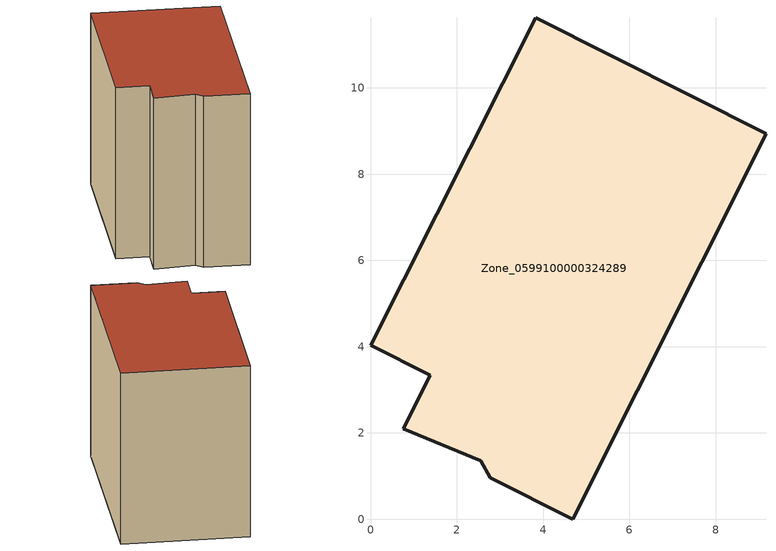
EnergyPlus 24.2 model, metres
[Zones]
Zone_0599100000324289
 floor ground (C_G): 2.55,1.35 0.76,2.09 1.39,3.33 0,4.04 3.83,11.62 9.17,8.93 4.69,0 2.77,0.96 z0
 wall outside (C_F): 0,4.04 1.39,3.33 0.76,2.09 2.55,1.35 2.77,0.96 4.69,0 9.17,8.93 3.83,11.62 0,4.04 z0:8.57
 roof outside (C_R): 0.76,2.09 2.55,1.35 2.77,0.96 4.69,0 9.17,8.93 3.83,11.62 0,4.04 1.39,3.33 z8.57
[BUILDING]
Pand.0599100000324289: North Axis=0; Terrain=City; Loads Convergence Tolerance Value=0.04; Temperature Convergence Tolerance Value=0.4; Solar Distribution=FullExterior; Maximum Number of Warmup Days=25; Minimum Number of Warmup Days=1
[Site:Location]
Rotterdam.The.Hague.AP_ZH_NLD Design_Conditions: Latitude=51.96; Longitude=4.45; Time Zone=1; Elevation=-4.5
[SITE:GROUNDTEMPERATURE:BUILDINGSURFACE]
18, 18, 18, 18, 18, 18, 18, 18, 18, 18, 18, 18
[MATERIAL] Thermal Absorptance=0.9; Solar Absorptance=0.7; Visible Absorptance=0.7
Name | Roughness | Thickness | Conductivity | Density | Specific Heat
G.TI.1992-2005 | MediumSmooth | 0.15 | 0.06 | 540 | 1210
F.TI.1992-2005 | Rough | 0.3 | 0.12 | 1920 | 840
R.TI.1992-2005 | MediumRough | 0.2 | 0.08 | 1500 | 1000
[CONSTRUCTION]
C_G: G.TI.1992-2005
C_F: F.TI.1992-2005
C_R: R.TI.1992-2005
[ZONE]
Zone_0599100000324289: Type=1; Multiplier=1; Ceiling Height=Autocalculate; Volume=Autocalculate; Floor Area=autocalculate; Part of Total Floor Area=Yes
[ZONEINFILTRATION:DESIGNFLOWRATE]
Infil_Zone_0599100000324289: Zone or ZoneList or Space or SpaceList=Zone_0599100000324289; Schedule=AlwaysOn; Design Flow Rate Calculation Method=Flow/Area; Flow Rate per Floor Area=0.0015; Constant Term Coefficient=1; Temperature Term Coefficient=0; Velocity Term Coefficient=0; Velocity Squared Term Coefficient=0
[HVACTEMPLATE:ZONE:IDEALLOADSAIRSYSTEM]
Zone_0599100000324289: Maximum Heating Supply Air Temperature=50; Minimum Cooling Supply Air Temperature=13; Maximum Heating Supply Air Humidity Ratio=0.0156; Minimum Cooling Supply Air Humidity Ratio=0.0077; Heating Limit=NoLimit; Cooling Limit=NoLimit; Dehumidification Control Type=ConstantSensibleHeatRatio; Cooling Sensible Heat Ratio=0.7; Dehumidification Setpoint=60; Humidification Control Type=None; Humidification Setpoint=30; Outdoor Air Method=None; Outdoor Air Flow Rate per Person=0.00944; Outdoor Air Flow Rate per Zone Floor Area=0; Outdoor Air Flow Rate per Zone=0; Demand Controlled Ventilation Type=None; Outdoor Air Economizer Type=NoEconomizer; Heat Recovery Type=None; Sensible Heat Recovery Effectiveness=0.7; Latent Heat Recovery Effectiveness=0.65
[ZONECONTROL:THERMOSTAT]
ThermostatControl_Zone_0599100000324289: Zone or ZoneList=Zone_0599100000324289; Control Type Schedule=DualSetpointControlType; Control 1=Thermostat_Zone_0599100000324289; Temperature Difference Between Cutout And Setpoint=0
[THERMOSTATSETPOINT:DUALSETPOINT]
Thermostat_Zone_0599100000324289: Heating Setpoint Temperature Schedule=HeatingSetpoint_Zone_0599100000324289; Cooling Setpoint Temperature Schedule=CoolingSetpoint_Zone_0599100000324289
[SCHEDULE:COMPACT]
HeatingSetpoint_Zone_0599100000324289: Through: 12/31, For: AllDays, Until: 24:00, 21
CoolingSetpoint_Zone_0599100000324289: Through: 12/31, For: AllDays, Until: 24:00, 24
DualSetpointControlType: Through: 12/31, For: AllDays, Until: 24:00, 4
AlwaysOn: Through: 12/31, For: AllDays, Until: 24:00, 1
